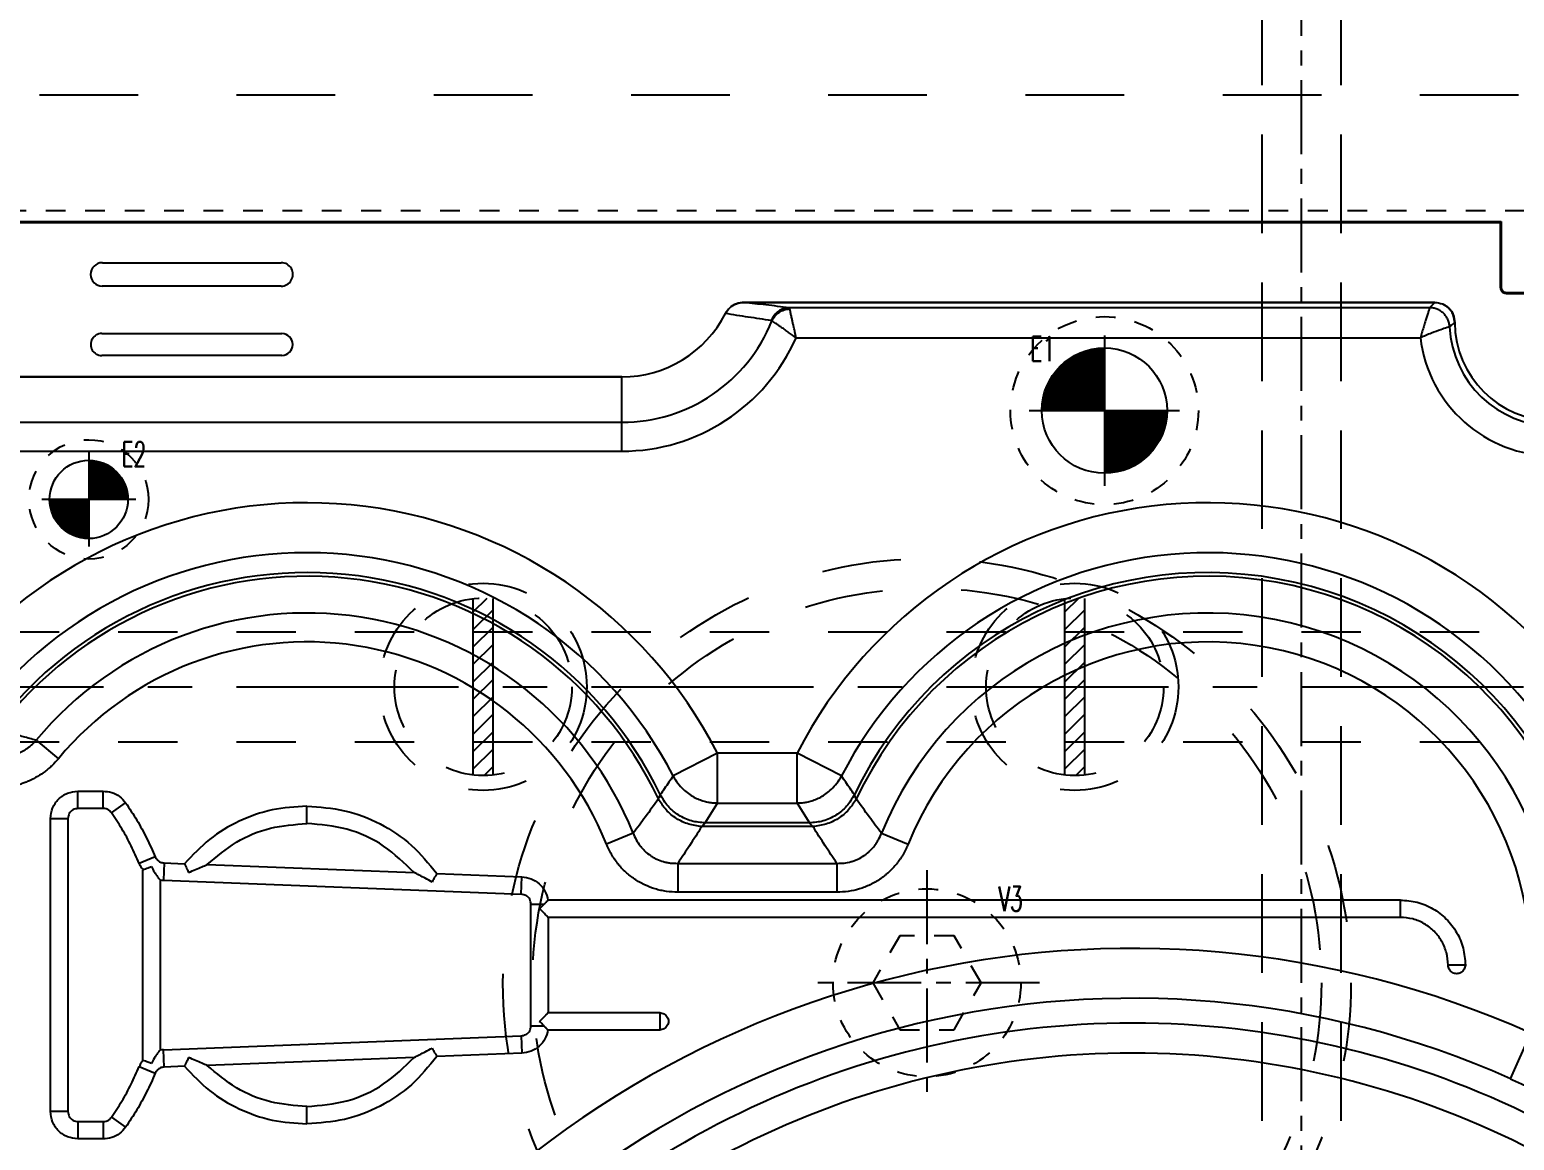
# Model space of a CAD drawing. Extents: x 14103 to 19353, y -3233 to 932.
# Drawn here: x 14764 to 14914.5, y 558.1 to 670.7 of the extents above; entities that cross this region are included whole.
import ezdxf
from ezdxf.enums import TextEntityAlignment as Align

# ---------------------------------------------------------------- set-up
doc = ezdxf.new("R2010")
doc.units = 0
doc.header["$LTSCALE"] = 20
doc.header["$MEASUREMENT"] = 0
for name, pattern in [('CENTER', [0.6, 0.375, -0.075, 0.075, -0.075]), ('HIDDEN', [0.2, 0.1, -0.1]), ('HIDDENX2', [0.75, 0.5, -0.25])]:
    doc.linetypes.add(name, pattern=pattern)
doc.layers.get('DEFPOINTS').update_dxf_attribs({"linetype": 'CONTINUOUS'})
for name, color, linetype in [('3a', 7, 'CONTINUOUS'), ('3a-ep', 7, 'CONTINUOUS'), ('AIR-POPPELS', 2, 'HIDDENX2'), ('DEFAULT_2', 8, 'HIDDEN'), ('DIM', 3, 'CONTINUOUS'), ('HOLD DOWN', 7, 'CONTINUOUS'), ('SCREW', 7, 'CONTINUOUS'), ('SUP', 4, 'HIDDEN'), ('WATER', 9, 'HIDDEN')]:
    doc.layers.add(name, color=color, linetype=linetype)
doc.styles.add('lxy2', font='txt.shx', dxfattribs={"width": 0.6})
doc.dimstyles.new('10', dxfattribs={"dimtxt": 10, "dimasz": 5, "dimexe": 2.5, "dimexo": 0, "dimgap": 1, "dimtad": 0, "dimdsep": 46, "dimtxsty": 'lxy2', "dimcen": -3, "dimclrd": 113, "dimclre": 113, "dimclrt": 3, "dimazin": 2, "dimtfac": 1, "dimtofl": 0, "dimtmove": 0, "dimatfit": 3, "dimfxl": 1, "dimtolj": 1, "dimtzin": 0, "dimarcsym": 0})
doc.dimstyles.new('15', dxfattribs={"dimtxt": 15, "dimasz": 8, "dimexe": 8, "dimexo": 0, "dimgap": 1, "dimtad": 0, "dimdsep": 46, "dimtxsty": 'lxy2', "dimcen": -3, "dimclrd": 113, "dimclre": 113, "dimclrt": 3, "dimazin": 2, "dimtfac": 1, "dimtofl": 0, "dimtmove": 0, "dimatfit": 3, "dimfxl": 1, "dimtolj": 1, "dimtzin": 0, "dimarcsym": 0})

# ---------------------------------------------------------------- blocks, each defined once
blk = doc.blocks.new('*D282')
at = {"layer": 'DEFPOINTS', "color": 0}
for p in [(15211.53, 699.09), (15315.84, 699.09), (14749.94, 164.09)]:
    blk.add_point(p, dxfattribs=at)
at = {"layer": 'DIM', "color": 113, "lineweight": -2}
blk.add_line((15211.53, 699.09), (15315.84, 699.09), dxfattribs=at)
at = {"layer": 'DIM', "color": 3, "insert": (15328.84, 699.09), "char_height": 15, "attachment_point": 5, "style": 'lxy2'}
blk.add_mtext('\\A1;535', dxfattribs=at)
blk = doc.blocks.new('*D104')
at = {"layer": 'DEFPOINTS', "color": 0}
for p in [(15292.93, 604.09), (15315.84, 604.09), (14749.94, 164.09)]:
    blk.add_point(p, dxfattribs=at)
at = {"layer": 'DIM', "color": 113, "lineweight": -2}
blk.add_line((15292.93, 604.09), (15315.84, 604.09), dxfattribs=at)
at = {"layer": 'DIM', "color": 3, "insert": (15324.34, 604.09), "char_height": 10, "attachment_point": 5, "style": 'lxy2'}
blk.add_mtext('\\A1;440', dxfattribs=at)
blk = doc.blocks.new('*D103')
at = {"layer": 'DEFPOINTS', "color": 0}
for p in [(15299.94, 864.09), (15315.84, 864.09), (14749.94, 164.09)]:
    blk.add_point(p, dxfattribs=at)
at = {"layer": 'DIM', "color": 113, "lineweight": -2}
blk.add_line((15299.94, 864.09), (15315.84, 864.09), dxfattribs=at)
at = {"layer": 'DIM', "color": 3, "insert": (15323.84, 864.09), "char_height": 10, "attachment_point": 5, "style": 'lxy2'}
blk.add_mtext('\\A1;700', dxfattribs=at)
blk = doc.blocks.new('AC_LXY_BLK518')
at = {"layer": 'SCREW', "color": 1, "linetype": 'CENTER'}
for p, q in [((0, 11.43), (0, -11.43)), ((11.43, 0), (-11.43, 0))]:
    blk.add_line(p, q, dxfattribs=at)
at = {"layer": 'SCREW', "color": 2, "linetype": 'HIDDEN'}
blk.add_lwpolyline([(-2.75, 4.76), (-5.5, 0), (-2.75, -4.76), (2.75, -4.76), (5.5, 0), (2.75, 4.76)], close=True, dxfattribs=at)
blk.add_circle((0, 0), 9.52, dxfattribs=at)
at = {"layer": 'SCREW', "style": 'lxy2', "width": 0.6}
blk.add_text('V3', height=2.5, dxfattribs=at).set_placement((8.5, 8.5), align=Align.MIDDLE_CENTER)

msp = doc.modelspace()

# ---------------------------------------------------------------- hatches: boundary and pattern name
at = {"layer": 'WATER', "linetype": 'Continuous'}
h = msp.add_hatch(dxfattribs=at)
h.set_pattern_fill('ANSI31', color=4, scale=10, style=0)
h.set_pattern_definition([(45, (13374.4322, 2284.9012), (-0.8838835, 0.8838835), [])])
h.paths.add_polyline_path([(14810.942, 613.035, 0.0278424), (14809.942, 613.09), (14809.942, 609.65), (14810.942, 609.65)])
h.paths.add_polyline_path([(14809.942, 613.09, 0.0278424), (14808.942, 613.035), (14808.942, 609.65), (14809.942, 609.65)])
h.paths.add_polyline_path([(14809.942, 609.65), (14808.942, 609.65), (14808.942, 604.09), (14809.942, 604.09)])
h.paths.add_polyline_path([(14810.942, 609.65), (14809.942, 609.65), (14809.942, 604.09), (14810.942, 604.09)])
h.paths.add_polyline_path([(14810.942, 604.09), (14809.942, 604.09), (14809.942, 598.53), (14810.942, 598.53)])
h.paths.add_polyline_path([(14809.942, 604.09), (14808.942, 604.09), (14808.942, 598.53), (14809.942, 598.53)])
h.paths.add_polyline_path([(14809.942, 598.53), (14808.942, 598.53), (14808.942, 595.146, 0.0278424), (14809.942, 595.09)])
h.paths.add_polyline_path([(14810.942, 598.53), (14809.942, 598.53), (14809.942, 595.09, 0.0278424), (14810.942, 595.146)])
h = msp.add_hatch(dxfattribs=at)
h.set_pattern_fill('ANSI31', color=4, scale=10, style=0)
h.set_pattern_definition([(45, (13434.4322, 2284.9012), (-0.8838835, 0.8838835), [])])
h.paths.add_polyline_path([(14870.942, 613.035, 0.0278424), (14869.942, 613.09), (14869.942, 609.65), (14870.942, 609.65)])
h.paths.add_polyline_path([(14869.942, 613.09, 0.0278424), (14868.942, 613.035), (14868.942, 609.65), (14869.942, 609.65)])
h.paths.add_polyline_path([(14869.942, 609.65), (14868.942, 609.65), (14868.942, 604.09), (14869.942, 604.09)])
h.paths.add_polyline_path([(14870.942, 609.65), (14869.942, 609.65), (14869.942, 604.09), (14870.942, 604.09)])
h.paths.add_polyline_path([(14870.942, 604.09), (14869.942, 604.09), (14869.942, 598.53), (14870.942, 598.53)])
h.paths.add_polyline_path([(14869.942, 604.09), (14868.942, 604.09), (14868.942, 598.53), (14869.942, 598.53)])
h.paths.add_polyline_path([(14869.942, 598.53), (14868.942, 598.53), (14868.942, 595.146, 0.0278424), (14869.942, 595.09)])
h.paths.add_polyline_path([(14870.942, 598.53), (14869.942, 598.53), (14869.942, 595.09, 0.0278424), (14870.942, 595.146)])

# ---------------------------------------------------------------- linework, layer by layer
at = {"layer": '3a', "color": 4, "linetype": 'Continuous'}
for p, q in [((14760.988, 651.271), (14913.193, 651.271)), ((14760.988, 651.164), (14913.086, 651.164)), ((14913.086, 651.164), (14913.193, 651.271)), ((14913.086, 651.164), (14913.086, 644.584)), ((14913.193, 651.271), (14913.193, 644.584)), ((14771.322, 647.08), (14789.461, 647.08)), ((14789.453, 644.711), (14771.319, 644.711)), ((14836.392, 643.057), (14906.441, 643.057)), ((14906.441, 643.057), (14905.919, 642.522)), ((14913.702, 644.077), (14926.858, 644.077)), ((14913.702, 643.97), (14926.787, 643.97)), ((14905.919, 642.522), (14840.971, 642.522)), ((14771.255, 639.904), (14789.523, 639.904)), ((14841.678, 639.479), (14904.985, 639.479)), ((14789.523, 637.677), (14771.255, 637.677)), ((14675.874, 635.512), (14824.01, 635.512)), ((14824.01, 627.978), (14824.01, 635.512)), ((14675.874, 630.905), (14824.01, 630.905)), ((14675.874, 627.978), (14824.01, 627.978)), ((14764.606, 598.671), (14766.859, 596.802)), ((14833.713, 597.375), (14829.214, 595.053)), ((14833.713, 592.312), (14833.713, 597.375)), ((14841.775, 597.375), (14833.713, 597.375)), ((14846.274, 595.053), (14841.775, 597.375)), ((14841.775, 592.312), (14841.775, 597.375)), ((14768.851, 591.759), (14768.851, 593.517)), ((14768.851, 593.517), (14771.403, 593.517)), ((14771.403, 591.759), (14771.403, 593.517)), ((14771.403, 591.759), (14768.851, 591.759)), ((14772.242, 591.322), (14773.682, 592.33)), ((14792.069, 590.236), (14792.069, 591.994)), ((14832.465, 590.295), (14833.713, 592.312)), ((14833.713, 592.312), (14841.775, 592.312)), ((14841.775, 592.312), (14843.022, 590.295)), ((14766.069, 590.735), (14767.827, 590.735)), ((14766.069, 561.046), (14766.069, 590.735)), ((14767.827, 590.735), (14767.827, 561.046)), ((14843.022, 590.295), (14832.465, 590.295)), ((14825.155, 589.249), (14822.441, 588.153)), ((14843.371, 589.927), (14832.117, 589.927)), ((14850.333, 589.249), (14853.047, 588.153)), ((14776.68, 586.867), (14775.056, 586.194)), ((14777.586, 586.236), (14777.518, 584.479)), ((14777.586, 586.236), (14779.661, 586.156)), ((14781.957, 586.067), (14802.936, 585.255)), ((14829.679, 586.197), (14845.809, 586.197)), ((14829.679, 586.197), (14829.679, 583.27)), ((14845.809, 586.197), (14845.809, 583.27)), ((14775.427, 566.225), (14775.427, 585.555)), ((14777.185, 584.512), (14777.185, 567.268)), ((14777.518, 584.479), (14813.804, 583.076)), ((14805.233, 585.167), (14813.872, 584.832)), ((14813.804, 583.076), (14813.872, 584.832)), ((14845.809, 583.27), (14829.679, 583.27)), ((14814.789, 569.728), (14814.789, 582.052)), ((14814.789, 582.052), (14816.121, 582.052)), ((14902.958, 582.479), (14816.514, 582.479)), ((14902.958, 580.721), (14902.958, 582.479)), ((14902.958, 580.721), (14816.547, 580.721)), ((14816.547, 580.721), (14816.547, 571.06)), ((14816.547, 571.06), (14827.848, 571.06)), ((14827.848, 571.06), (14827.848, 569.302)), ((14814.789, 569.728), (14816.121, 569.728)), ((14827.848, 569.302), (14816.514, 569.302)), ((14777.518, 567.301), (14813.804, 568.705)), ((14813.804, 568.705), (14813.872, 566.948)), ((14914.111, 564.361), (14916.173, 568.984)), ((14777.586, 565.544), (14777.518, 567.301)), ((14802.936, 566.525), (14781.957, 565.714)), ((14813.872, 566.948), (14805.233, 566.614)), ((14775.056, 565.587), (14776.68, 564.913)), ((14779.661, 565.625), (14777.586, 565.544)), ((14767.827, 561.046), (14766.069, 561.046)), ((14772.242, 560.458), (14773.682, 559.45)), ((14792.069, 559.786), (14792.069, 561.544)), ((14768.851, 560.022), (14768.851, 558.264)), ((14768.851, 560.022), (14771.403, 560.022)), ((14771.403, 560.022), (14771.403, 558.264)), ((14771.403, 558.264), (14768.851, 558.264))]:
    msp.add_line(p, q, dxfattribs=at)
for centre, radius, start, end in [((14771.322, 645.896), 1.185, 90, 269.86005), ((14789.461, 645.896), 1.185, 269.61878, 89.99999), ((14824.01, 647.3), 11.788, 270, 332.92095), ((14771.255, 638.791), 1.114, 89.99999, 270.00001), ((14789.523, 638.791), 1.114, 270.00001, 89.99999), ((14824.01, 647.3), 16.395, 270, 338.09035), ((14918.456, 641.073), 10.522, 182.64842, 270), ((14918.456, 641.073), 9.987, 180.21253, 270), ((14824.01, 647.3), 19.322, 270, 336.12153), ((14918.456, 641.073), 13.565, 186.74949, 270), ((14792.069, 575.89), 46.859, 27.28941, 141.70264), ((14883.419, 575.89), 46.859, 37.59742, 152.71059), ((14792.069, 575.89), 41.797, 27.28941, 141.70264), ((14883.419, 575.89), 41.797, 37.59742, 152.71059), ((14792.069, 575.89), 39.78, 25.73012, 142.94063), ((14792.069, 575.89), 39.412, 25.28183, 142.75577), ((14883.419, 575.89), 39.78, 360, 154.26988), ((14883.419, 575.89), 39.412, 0, 154.71817), ((14792.069, 575.89), 35.681, 21.98597, 140.32391), ((14883.419, 575.89), 35.681, 360, 158.01403), ((14792.069, 575.89), 32.754, 21.98597, 140.32391), ((14883.419, 575.89), 32.754, 0, 158.01403), ((14875.802, 478.45), 99.127, 65.96687, 140.84774), ((14875.802, 478.45), 94.065, 65.96687, 140.84774), ((14875.802, 478.45), 91.548, 38.44631, 141.55369), ((14875.802, 478.45), 88.51, 38.44631, 141.55369)]:
    msp.add_arc(centre, radius, start, end, dxfattribs=at)
for points in [[(14913.086, 644.584), (14913.17, 644.276), (14913.391, 644.054), (14913.702, 643.97)], [(14913.193, 644.584), (14913.265, 644.324), (14913.453, 644.141), (14913.702, 644.077)], [(14834.506, 641.934), (14834.959, 642.519), (14835.617, 642.916), (14836.392, 643.057)], [(14840.971, 642.522), (14838.609, 642.8), (14836.392, 643.057)], [(14906.441, 643.057), (14907.215, 642.904), (14907.873, 642.466), (14908.313, 641.81), (14908.469, 641.036)], [(14839.16, 641.22), (14836.828, 641.568), (14834.506, 641.934)], [(14840.971, 642.522), (14840.398, 642.426), (14839.876, 642.159), (14839.451, 641.745), (14839.16, 641.22)], [(14839.22, 641.183), (14839.528, 641.662), (14839.957, 642.044), (14840.471, 642.299), (14841.031, 642.406)], [(14840.971, 642.522), (14840.988, 642.51), (14841.031, 642.406)], [(14841.678, 639.479), (14841.604, 639.812), (14841.534, 640.138), (14841.478, 640.393), (14841.414, 640.686), (14841.342, 641.014), (14841.262, 641.373), (14841.178, 641.75), (14841.097, 642.113), (14841.031, 642.406)], [(14905.918, 642.522), (14905.811, 642.184), (14905.705, 641.845), (14905.579, 641.439), (14905.439, 640.986), (14905.292, 640.503), (14905.216, 640.252), (14905.139, 639.996), (14904.985, 639.479)], [(14907.945, 640.587), (14907.89, 640.969), (14907.764, 641.333), (14907.571, 641.668), (14907.319, 641.96), (14907.016, 642.198), (14906.673, 642.376), (14906.303, 642.485), (14905.919, 642.522)], [(14839.22, 641.183), (14839.16, 641.22)], [(14841.678, 639.479), (14840.922, 640.022), (14840.557, 640.278), (14840.212, 640.517), (14839.896, 640.732), (14839.615, 640.921), (14839.22, 641.183)], [(14907.945, 640.587), (14907.696, 640.507), (14907.056, 640.29), (14906.105, 639.938), (14904.985, 639.479)], [(14908.469, 641.036), (14908.123, 640.74), (14907.946, 640.586)], [(14764.606, 598.671), (14763.311, 599.027), (14762.008, 599.384), (14760.695, 599.743)], [(14760.327, 596.84), (14760.937, 596.863), (14761.536, 596.947), (14762.123, 597.092), (14762.411, 597.187), (14762.691, 597.297), (14763.227, 597.558), (14763.728, 597.875), (14763.966, 598.055), (14764.192, 598.248), (14764.606, 598.671)], [(14766.859, 596.802), (14766.223, 596.12), (14765.876, 595.808), (14765.696, 595.659), (14765.512, 595.516), (14764.744, 595), (14763.926, 594.574), (14763.499, 594.394), (14763.281, 594.313), (14763.06, 594.237), (14762.165, 593.995), (14761.254, 593.851), (14760.327, 593.802)], [(14829.214, 595.053), (14828.776, 594.416), (14828.339, 593.785), (14827.905, 593.16)], [(14829.214, 595.053), (14829.687, 594.309), (14830.217, 593.718), (14830.769, 593.261), (14831.321, 592.918), (14831.855, 592.67), (14832.362, 592.499), (14832.834, 592.391), (14833.263, 592.333), (14833.713, 592.312)], [(14841.775, 592.312), (14842.23, 592.334), (14842.66, 592.392), (14843.132, 592.501), (14843.639, 592.672), (14844.173, 592.921), (14844.723, 593.264), (14845.274, 593.721), (14845.803, 594.311), (14846.274, 595.053)], [(14847.583, 593.16), (14847.148, 593.785), (14846.712, 594.416), (14846.274, 595.053)], [(14766.069, 590.735), (14766.28, 591.799), (14766.884, 592.702), (14767.786, 593.305), (14768.851, 593.517)], [(14771.403, 593.517), (14772.278, 593.376), (14773.064, 592.966), (14773.682, 592.33)], [(14768.851, 591.759), (14768.339, 591.622), (14767.964, 591.247), (14767.827, 590.735)], [(14772.242, 591.322), (14772.014, 591.556), (14771.725, 591.707), (14771.403, 591.759)], [(14773.682, 592.33), (14774.813, 590.583), (14775.814, 588.759), (14776.68, 586.867)], [(14792.069, 591.994), (14788.556, 591.606), (14785.212, 590.462), (14782.199, 588.615), (14779.661, 586.156)], [(14792.069, 591.994), (14795.885, 591.536), (14799.484, 590.186), (14802.66, 588.022), (14805.233, 585.167)], [(14827.706, 592.722), (14826.399, 590.91), (14825.155, 589.249)], [(14827.905, 593.16), (14827.799, 592.927), (14827.703, 592.723)], [(14832.117, 589.927), (14830.782, 590.168), (14829.545, 590.746), (14828.494, 591.618), (14827.706, 592.722)], [(14832.465, 590.295), (14831.066, 590.496), (14829.775, 591.075), (14828.693, 591.987), (14827.905, 593.16)], [(14847.583, 593.16), (14846.795, 591.987), (14845.713, 591.075), (14844.422, 590.496), (14843.022, 590.295)], [(14847.782, 592.722), (14846.994, 591.618), (14845.943, 590.746), (14844.706, 590.168), (14843.371, 589.927)], [(14847.782, 592.722), (14847.623, 593.073), (14847.583, 593.16)], [(14850.333, 589.249), (14849.089, 590.91), (14847.782, 592.722)], [(14775.056, 586.194), (14774.243, 587.97), (14773.303, 589.682), (14772.242, 591.322)], [(14781.957, 586.067), (14784.923, 588.33), (14788.371, 589.751), (14792.069, 590.236)], [(14802.936, 585.255), (14799.847, 587.945), (14796.123, 589.651), (14792.069, 590.236)], [(14832.117, 589.927), (14832.243, 590.059), (14832.465, 590.295)], [(14843.023, 590.295), (14843.07, 590.244), (14843.371, 589.927)], [(14825.155, 589.249), (14825.461, 588.58), (14825.86, 587.971), (14826.095, 587.691), (14826.349, 587.432), (14826.912, 586.982), (14827.22, 586.791), (14827.544, 586.625), (14828.223, 586.374), (14828.577, 586.289), (14828.94, 586.23), (14829.679, 586.197)], [(14832.117, 589.927), (14830.868, 587.987), (14829.679, 586.197)], [(14845.809, 586.197), (14844.62, 587.987), (14843.371, 589.927)], [(14845.809, 586.197), (14846.544, 586.23), (14847.257, 586.372), (14847.605, 586.485), (14847.94, 586.624), (14848.568, 586.977), (14848.861, 587.191), (14849.136, 587.43), (14849.623, 587.964), (14849.835, 588.261), (14850.025, 588.576), (14850.333, 589.249)], [(14829.679, 583.27), (14828.517, 583.354), (14828.229, 583.402), (14827.944, 583.46), (14827.385, 583.607), (14826.309, 584.022), (14826.049, 584.152), (14825.793, 584.292), (14825.3, 584.598), (14824.397, 585.314), (14823.986, 585.722), (14823.791, 585.938), (14823.605, 586.162), (14822.951, 587.113), (14822.441, 588.153)], [(14853.047, 588.153), (14852.533, 587.107), (14852.381, 586.858), (14852.221, 586.616), (14851.875, 586.152), (14851.087, 585.31), (14850.87, 585.117), (14850.644, 584.932), (14850.175, 584.59), (14849.174, 584.02), (14848.642, 583.792), (14848.368, 583.692), (14848.09, 583.603), (14846.964, 583.353), (14845.809, 583.27)], [(14775.056, 586.194), (14775.284, 585.757), (14775.453, 585.593)], [(14775.427, 585.555), (14775.952, 585.746), (14776.306, 585.889)], [(14776.306, 585.889), (14776.602, 585.313), (14776.921, 584.841), (14777.185, 584.512)], [(14776.68, 586.867), (14776.893, 586.544), (14777.21, 586.324), (14777.586, 586.236)], [(14779.661, 586.156), (14779.906, 585.615), (14780.069, 585.26)], [(14780.069, 585.26), (14780.78, 585.581), (14781.416, 585.85), (14781.957, 586.067)], [(14777.185, 584.512), (14777.518, 584.479)], [(14804.757, 584.305), (14804.071, 584.68), (14803.459, 584.998), (14802.936, 585.255)], [(14805.233, 585.167), (14804.949, 584.65), (14804.757, 584.305)], [(14813.872, 584.832), (14814.805, 584.633), (14815.615, 584.13), (14816.208, 583.382), (14816.514, 582.479)], [(14814.789, 582.052), (14814.658, 582.553), (14814.299, 582.926), (14813.804, 583.076)], [(14816.121, 582.052), (14815.826, 581.758), (14815.668, 581.6)], [(14816.547, 580.721), (14816.321, 580.946), (14816.02, 581.247), (14815.668, 581.6)], [(14816.514, 582.479), (14816.28, 582.217), (14816.109, 582.069)], [(14902.958, 582.479), (14904.668, 582.253), (14906.254, 581.595), (14907.616, 580.549), (14908.662, 579.187), (14909.32, 577.601), (14909.546, 575.89)], [(14907.788, 575.89), (14907.622, 577.144), (14907.14, 578.307), (14906.373, 579.306), (14905.375, 580.073), (14904.212, 580.555), (14902.958, 580.721)], [(14909.546, 575.89), (14909.427, 575.455), (14909.104, 575.127), (14908.667, 575.011), (14908.231, 575.127), (14907.907, 575.454), (14907.788, 575.89)], [(14909.546, 575.89), (14909.173, 575.89), (14908.667, 575.89), (14908.161, 575.89), (14907.788, 575.89)], [(14815.668, 570.181), (14816.021, 570.534), (14816.322, 570.835), (14816.547, 571.06)], [(14827.848, 571.06), (14828.284, 570.94), (14828.611, 570.617), (14828.727, 570.181), (14828.611, 569.745), (14828.284, 569.421), (14827.848, 569.302)], [(14813.804, 568.705), (14814.299, 568.855), (14814.658, 569.227), (14814.789, 569.728)], [(14816.514, 569.302), (14816.208, 568.398), (14815.615, 567.651), (14814.805, 567.148), (14813.872, 566.948)], [(14816.121, 569.728), (14815.826, 570.023), (14815.668, 570.181)], [(14816.514, 569.302), (14816.28, 569.563), (14816.109, 569.712)], [(14775.427, 566.225), (14775.16, 565.81), (14775.102, 565.582)], [(14776.306, 565.892), (14775.951, 566.035), (14775.427, 566.225)], [(14777.185, 567.268), (14776.92, 566.938), (14776.601, 566.467), (14776.306, 565.892)], [(14777.518, 567.301), (14777.185, 567.268)], [(14780.069, 566.52), (14779.908, 566.17), (14779.766, 565.859), (14779.661, 565.625)], [(14781.957, 565.714), (14781.419, 565.929), (14780.776, 566.202), (14780.069, 566.52)], [(14805.233, 566.614), (14802.66, 563.759), (14799.484, 561.595), (14795.885, 560.245), (14792.069, 559.786)], [(14792.069, 561.544), (14796.123, 562.129), (14799.847, 563.836), (14802.936, 566.525)], [(14802.936, 566.525), (14803.458, 566.783), (14804.072, 567.1), (14804.757, 567.475)], [(14804.757, 567.475), (14804.949, 567.131), (14805.233, 566.614)], [(14772.242, 560.458), (14773.303, 562.098), (14774.243, 563.811), (14775.056, 565.587)], [(14776.68, 564.913), (14775.814, 563.021), (14774.813, 561.197), (14773.682, 559.45)], [(14777.586, 565.544), (14777.21, 565.457), (14776.893, 565.236), (14776.68, 564.913)], [(14779.661, 565.625), (14782.199, 563.165), (14785.213, 561.319), (14788.556, 560.174), (14792.069, 559.786)], [(14792.069, 561.544), (14788.371, 562.029), (14784.922, 563.451), (14781.957, 565.714)], [(14914.111, 564.361), (14915.308, 563.825), (14916.475, 563.297), (14917.047, 563.038), (14917.599, 562.787), (14918.644, 562.314), (14919.134, 562.094), (14919.592, 561.891), (14920.406, 561.539), (14920.757, 561.395), (14921.062, 561.277), (14921.528, 561.123)], [(14768.851, 558.264), (14767.786, 558.475), (14766.884, 559.079), (14766.28, 559.981), (14766.069, 561.046)], [(14767.827, 561.046), (14767.964, 560.534), (14768.339, 560.159), (14768.851, 560.022)], [(14771.403, 560.022), (14771.725, 560.074), (14772.014, 560.224), (14772.242, 560.458)], [(14773.682, 559.45), (14773.064, 558.814), (14772.278, 558.405), (14771.403, 558.264)]]:
    msp.add_spline(points, degree=3, dxfattribs=at)
at = {"layer": '3a-ep', "color": 3}
for p, q in [((14872.942, 639.71), (14872.942, 624.47)), ((14865.322, 632.09), (14880.562, 632.09)), ((14769.942, 627.853), (14769.942, 618.327)), ((14774.705, 623.09), (14765.179, 623.09))]:
    msp.add_line(p, q, dxfattribs=at)
for points, const_width in [([(14869.767, 632.09, -0.4142136), (14872.942, 635.265, -0.4142136)], 6.35), ([(14876.117, 632.09, -0.4142136), (14872.942, 628.915, -0.4142136)], 6.35), ([(14771.927, 623.09, 0.4142136), (14769.942, 625.075, 0.4142136)], 3.969), ([(14767.958, 623.09, 0.4142136), (14769.942, 621.106, 0.4142136)], 3.969)]:
    msp.add_lwpolyline(points, format="xyb", dxfattribs=dict(at, const_width=const_width))
at = {"layer": '3a-ep', "color": 3, "linetype": 'HIDDEN'}
for centre, radius in [((14872.942, 632.09), 9.525), ((14769.942, 623.09), 6.05)]:
    msp.add_circle(centre, radius, dxfattribs=at)
at = {"layer": '3a-ep', "color": 3, "linetype": 'ByBlock'}
for centre, radius in [((14872.942, 632.09), 6.35), ((14769.942, 623.09), 3.969)]:
    msp.add_circle(centre, radius, dxfattribs=at)
at = {"layer": 'AIR-POPPELS', "color": 1, "linetype": 'CENTER'}
msp.add_line((14892.94, -73.91), (14892.94, 864.09), dxfattribs=at)
at = {"layer": 'AIR-POPPELS'}
for p, q in [((14888.94, -69.91), (14888.94, 835.458)), ((14896.94, -69.91), (14896.94, 835.458))]:
    msp.add_line(p, q, dxfattribs=at)
at = {"layer": 'DEFAULT_2', "color": 8, "linetype": 'HIDDEN'}
msp.add_line((14457.586, 652.368), (15053.942, 652.368), dxfattribs=at)
at = {"layer": 'HOLD DOWN', "color": 6, "linetype": 'HIDDEN', "ltscale": 5}
msp.add_line((14444.942, 664.09), (15054.942, 664.09), dxfattribs=at)
at = {"layer": 'HOLD DOWN', "color": 0, "linetype": 'ByBlock'}
for p, q in [((14906.441, 643.057), (14836.392, 643.057)), ((14824.01, 635.512), (14675.874, 635.512))]:
    msp.add_line(p, q, dxfattribs=at)
for centre, radius, start, end in [((14824.01, 647.3), 11.788, 270, 332.92095), ((14918.456, 641.073), 9.987, 180.21253, 270)]:
    msp.add_arc(centre, radius, start, end, dxfattribs=at)
for points in [[(14836.392, 643.057), (14835.617, 642.916), (14834.959, 642.519), (14834.506, 641.934)], [(14908.469, 641.036), (14908.195, 642.047), (14907.453, 642.787), (14906.441, 643.057)]]:
    msp.add_spline(points, degree=3, dxfattribs=at)
at = {"layer": 'SUP', "color": 6, "ltscale": 4}
for radius in [43, 40]:
    msp.add_circle((14854.942, 574.09), radius, dxfattribs=at)
at = {"layer": 'WATER', "color": 4, "linetype": 'ByBlock'}
for p, q in [((14808.942, 595.146), (14808.942, 613.035)), ((14810.942, 595.146), (14810.942, 613.035)), ((14868.942, 595.146), (14868.942, 613.035)), ((14870.942, 595.146), (14870.942, 613.035))]:
    msp.add_line(p, q, dxfattribs=at)
at = {"layer": 'WATER', "linetype": 'HIDDEN', "ltscale": 3}
for p, q in [((14424.942, 609.65), (15074.942, 609.65)), ((14424.942, 598.53), (15074.942, 598.53))]:
    msp.add_line(p, q, dxfattribs=at)
at = {"layer": 'WATER', "color": 1, "linetype": 'CENTER', "ltscale": 3}
msp.add_line((14424.942, 604.09), (15080.502, 604.09), dxfattribs=at)
at = {"layer": 'WATER', "ltscale": 3}
for centre in [(14809.942, 604.09), (14869.942, 604.09)]:
    msp.add_circle(centre, 10.5, dxfattribs=at)
at = {"layer": 'WATER', "linetype": 'HIDDEN', "ltscale": 3}
for centre in [(14809.942, 604.09), (14869.942, 604.09)]:
    msp.add_circle(centre, 9, dxfattribs=at)

# ---------------------------------------------------------------- block references
at = {"layer": 'SCREW'}
msp.add_blockref('AC_LXY_BLK518', (14854.942, 574.09), dxfattribs=at)

# ---------------------------------------------------------------- texts
at = {"layer": '3a-ep', "color": 3, "style": 'lxy2', "width": 0.6}
for s, p in [('E1', (14866.684, 638.348)), ('E2', (14774.516, 627.665))]:
    msp.add_text(s, height=2.5, dxfattribs=at).set_placement(p, align=Align.MIDDLE_CENTER)

# ---------------------------------------------------------------- dimensions: what is measured, and where the dimension line sits
at = {"layer": 'DIM'}
for feature_location, offset, dimstyle, picture, middle in [((15299.942, 864.09), (15.902, 0), '10', '*D103', (15323.844, 864.09)), ((15211.532, 699.09), (104.312, 0), '15', '*D282', (15328.844, 699.09)), ((15292.928, 604.09), (22.916, 0), '10', '*D104', (15324.344, 604.09))]:
    dim = msp.add_ordinate_dim(feature_location=feature_location, offset=offset, dtype=0, origin=(14749.942, 164.09), dimstyle=dimstyle, dxfattribs=at)
    dim.commit()
    dim.dimension.update_dxf_attribs({"geometry": picture, "text_midpoint": middle})

doc.saveas('drawing.dxf')
